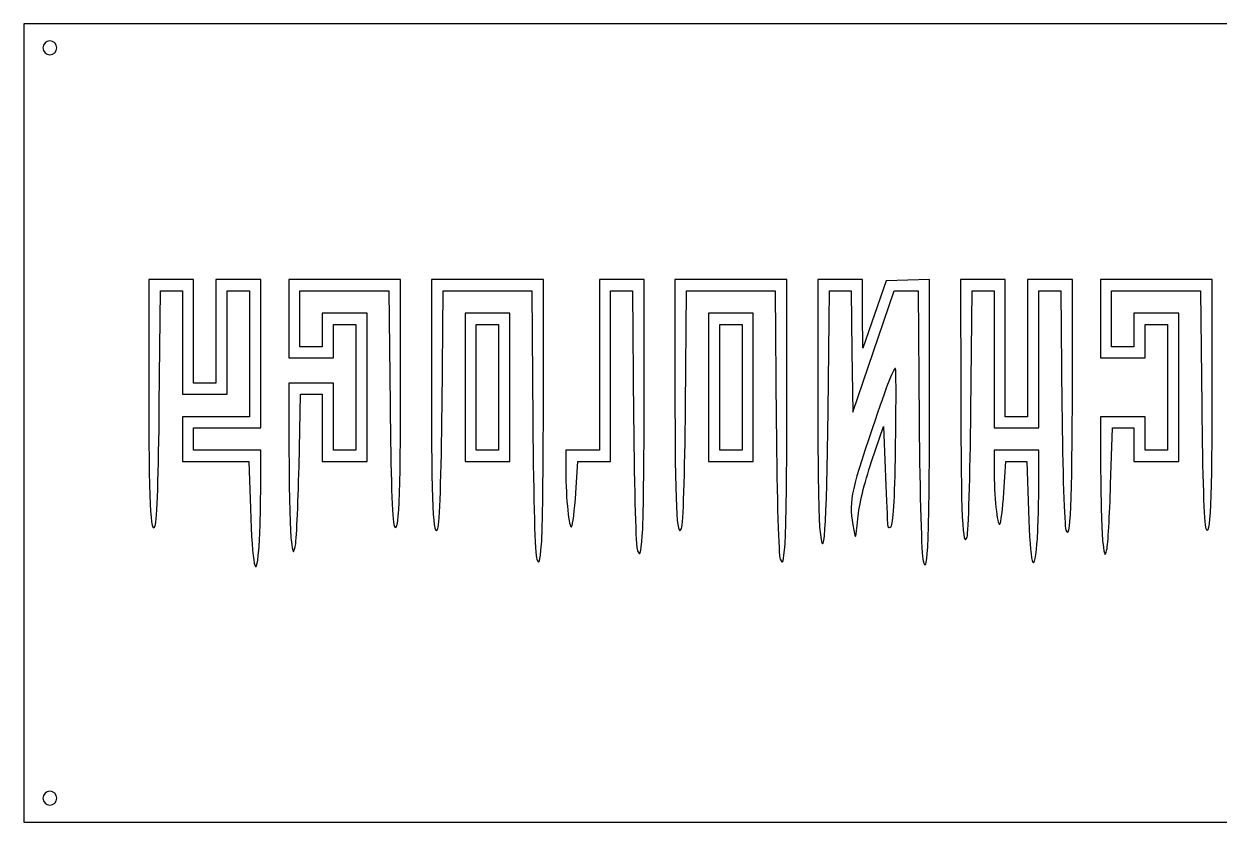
# Model space of a CAD drawing. Extents: x 0 to 431, y 0 to 399.
# Drawn here: x 0.1 to 215.1, y 147.9 to 291.5 of the extents above; entities that cross this region are included whole.
import ezdxf

# ---------------------------------------------------------------- set-up
doc = ezdxf.new("R2010")
doc.units = 0
for name, color, linetype in [('Cut1', 7, 'CONTINUOUS'), ('Cut2', 7, 'CONTINUOUS'), ('Engrave', 7, 'CONTINUOUS')]:
    doc.layers.add(name, color=color, linetype=linetype)

msp = doc.modelspace()

# ---------------------------------------------------------------- linework, layer by layer
at = {"layer": 'Cut1', "color": 1}
for points in [[(3.550156, 287.210856), (3.550156, 287.210856)], [(3.550156, 152.210209), (3.550156, 152.210209)]]:
    msp.add_lwpolyline(points, dxfattribs=at)
for points in [[(4.799872, 288.460748), (4.109627, 288.460748), (3.550156, 287.901242), (3.550156, 287.210856)], [(6.049904, 287.210856), (6.049904, 287.901242), (5.490434, 288.460748), (4.799872, 288.460748)], [(3.550156, 287.210856), (3.550156, 286.52047), (4.109627, 285.960612), (4.799872, 285.960612)], [(4.799872, 285.960612), (5.490434, 285.960612), (6.049904, 286.52047), (6.049904, 287.210856)], [(4.799872, 153.461159), (4.109627, 153.461159), (3.550156, 152.901654), (3.550156, 152.210209)], [(6.049904, 152.210209), (6.049904, 152.901654), (5.490434, 153.461159), (4.799872, 153.461159)], [(3.550156, 152.210209), (3.550156, 151.522292), (4.109627, 150.961376), (4.799872, 150.961376)], [(4.799872, 150.961376), (5.490434, 150.961376), (6.049904, 151.522292), (6.049904, 152.210209)]]:
    msp.add_open_spline(points, degree=3, dxfattribs=at)
at = {"layer": 'Cut2', "color": 1}
msp.add_lwpolyline([(0.120025, 147.909813), (430.619994, 147.909813), (430.619994, 291.510932), (0.120025, 291.510932), (0.120025, 147.909813), (0.120025, 147.909813)], dxfattribs=at)
at = {"layer": 'Engrave', "color": 1}
for points in [[(42.707024, 207.831623), (42.707024, 214.802159), (30.62791, 214.802159), (30.62791, 218.829117), (42.707024, 218.829117), (42.707024, 245.50829), (34.653104, 245.50829), (34.653104, 226.883387), (30.62791, 226.883387), (30.62791, 245.50829), (22.573995, 245.50829), (22.577522, 226.254031)], [(67.877718, 226.707704), (67.877718, 245.50829), (47.74469, 245.50829), (47.74469, 231.413759), (55.798607, 231.413759), (55.798607, 237.454373), (59.823802, 237.454373), (59.823802, 214.802159), (55.798607, 214.802159), (55.798607, 226.883387), (47.74469, 226.883387), (47.794079, 214.172804)], [(93.549004, 223.68722), (93.549004, 245.50829), (73.412802, 245.50829), (73.416329, 226.002501)], [(111.672963, 224.442165), (111.672963, 245.50829), (103.616929, 245.50829), (103.616929, 214.802159), (97.576315, 214.802159), (97.580196, 211.152673)], [(137.34566, 223.68722), (137.34566, 245.50829), (117.20981, 245.50829), (117.211927, 226.002501)], [(163.015888, 223.456151), (163.015888, 245.550976), (159.114518, 245.404573), (155.213149, 245.257112), (153.109888, 239.216498), (151.003452, 233.175531), (150.97029, 239.342087), (150.93466, 245.50829), (142.88039, 245.50829), (142.884624, 224.995673)], [(188.686468, 226.505915), (188.688585, 245.50829), (180.633963, 245.50829), (180.633963, 220.842773), (176.607357, 220.842773), (176.607357, 245.50829), (168.552735, 245.50829), (168.60424, 224.492259)], [(213.857163, 226.45582), (213.857163, 245.50829), (193.722018, 245.50829), (193.722018, 231.413759), (201.77664, 231.413759), (201.77664, 237.454373), (205.803246, 237.454373), (205.803246, 214.802159), (201.77664, 214.802159), (201.77664, 220.842773), (193.722018, 220.842773), (193.773524, 210.901142)], [(24.475467, 222.982017), (24.683606, 243.494987), (28.613549, 243.494987), (28.613549, 224.870084), (36.667468, 224.870084), (36.667468, 243.494987), (40.692663, 243.494987), (40.692663, 220.842773), (28.613549, 220.842773), (28.613549, 212.788504), (40.548024, 212.788504), (40.847885, 204.357115)], [(49.596774, 211.907617), (49.886052, 224.870084), (53.784246, 224.870084), (53.784246, 212.788504), (61.838163, 212.788504), (61.838163, 239.467676), (53.784246, 239.467676), (53.784246, 233.427415), (49.755524, 233.427415), (49.755524, 243.494987), (65.775163, 243.494987), (65.976246, 222.982017)], [(75.317802, 222.730487), (75.522413, 243.494987), (91.450682, 243.494987), (91.647885, 219.961887)], [(99.379363, 207.125715), (99.733552, 212.788504), (105.630232, 212.788504), (105.630232, 243.494987), (109.57076, 243.494987), (109.769727, 220.716831)], [(119.111282, 222.730487), (119.316246, 243.494987), (135.245574, 243.494987), (135.442071, 219.961887)], [(144.762107, 221.97519), (144.986121, 243.494987), (148.903365, 243.494987), (149.038832, 232.566284), (149.174652, 221.636876), (152.90316, 232.566284), (156.631315, 243.494987), (160.926032, 243.494987), (161.134171, 219.961887)], [(170.430924, 221.97519), (170.666579, 243.494987), (174.595465, 243.494987), (174.595465, 218.829117), (182.650088, 218.829117), (182.650088, 243.494987), (186.590615, 243.494987), (186.808279, 222.730487)], [(195.570574, 208.635956), (195.881371, 218.829117), (199.764749, 218.829117), (199.764749, 212.788504), (207.818665, 212.788504), (207.818665, 239.467676), (199.764749, 239.467676), (199.764749, 233.427415), (195.73779, 233.427415), (195.73779, 243.494987), (211.751785, 243.494987), (211.956043, 222.730487)], [(87.508743, 226.128442), (87.508743, 239.467676), (79.454121, 239.467676), (79.454121, 212.788504), (87.508743, 212.788504), (87.508743, 226.128442), (87.508743, 226.128442)], [(131.305046, 226.128442), (131.305046, 239.467676), (123.250424, 239.467676), (123.250424, 212.788504), (131.305046, 212.788504), (131.305046, 226.128442), (131.305046, 226.128442)], [(81.468129, 226.128442), (81.468129, 237.454373), (85.494735, 237.454373), (85.494735, 214.802159), (81.468129, 214.802159), (81.468129, 226.128442), (81.468129, 226.128442)], [(125.264432, 226.128442), (125.264432, 237.454373), (129.291038, 237.454373), (129.291038, 214.802159), (125.264432, 214.802159), (125.264432, 226.128442), (125.264432, 226.128442)], [(152.588129, 212.788504), (154.71044, 219.081001), (155.022296, 211.530145)], [(182.647971, 208.334684), (182.647971, 214.802159), (174.593349, 214.802159), (174.597582, 211.404556)], [(176.37911, 207.255537), (176.736827, 212.788504), (180.482974, 212.788504), (180.769782, 203.920729)], [(150.098577, 202.469048), (150.098577, 202.469048), (150.098577, 202.469048)], [(93.216688, 197.92527), (93.216688, 197.92527), (93.216688, 197.92527)], [(111.338529, 199.435512), (111.338529, 199.435512), (111.338529, 199.435512)], [(137.010874, 197.92527), (137.010874, 197.92527), (137.010874, 197.92527)], [(169.760646, 199.197387), (169.760646, 199.197387), (169.760646, 199.197387)], [(182.321299, 197.989829), (182.321299, 197.989829)], [(42.368357, 196.883165), (42.368357, 196.883165)], [(48.915913, 197.435615), (48.915913, 197.435615)], [(162.677574, 197.386226), (162.677574, 197.386226), (162.677574, 197.386226)], [(194.880188, 196.932201), (194.880188, 196.932201), (194.880188, 196.932201)]]:
    msp.add_lwpolyline(points, dxfattribs=at)
for points in [[(156.892371, 229.400104), (156.765018, 230.227015), (155.33521, 226.60434), (152.726065, 218.829117)], [(156.880729, 214.925984), (156.995029, 222.19497), (157.000674, 228.707954), (156.892371, 229.400104)], [(22.577522, 226.254031), (22.58105, 205.414742), (22.873856, 199.158229), (23.752272, 201.24632)], [(66.692385, 201.24632), (67.55669, 199.207265), (67.877718, 206.059973), (67.877718, 226.707704)], [(73.416329, 226.002501), (73.423385, 204.919442), (73.71619, 198.650581), (74.594607, 200.742906)], [(117.211927, 226.002501), (117.215807, 204.919442), (117.508965, 198.650581), (118.390204, 200.742906)], [(187.518774, 200.455745), (188.343921, 197.930915), (188.682235, 205.499409), (188.686468, 226.505915)], [(212.677827, 200.742906), (213.541074, 198.691856), (213.857163, 205.607712), (213.857163, 226.45582)], [(93.216688, 197.92527), (93.400132, 200.092031), (93.549004, 211.685367), (93.549004, 223.68722)], [(111.338529, 199.435512), (111.521268, 201.60192), (111.672963, 212.855531), (111.672963, 224.442165)], [(137.010874, 197.92527), (137.193965, 200.092031), (137.34566, 211.685367), (137.34566, 223.68722)], [(142.884624, 224.995673), (142.88674, 213.713134), (143.039846, 202.898026), (143.224349, 200.959159)], [(168.60424, 224.492259), (168.655393, 202.904023), (168.93444, 196.808376), (169.760646, 199.197387)], [(23.752272, 201.24632), (24.062717, 201.981862), (24.348467, 210.641498), (24.475467, 222.982017)], [(65.976246, 222.982017), (66.09619, 210.476398), (66.378413, 201.99174), (66.692385, 201.24632)], [(74.594607, 200.742906), (74.905052, 201.480565), (75.190802, 210.199115), (75.317802, 222.730487)], [(118.390204, 200.742906), (118.700649, 201.480565), (118.98534, 210.199115), (119.111282, 222.730487)], [(143.224349, 200.959159), (143.971885, 193.095742), (144.542327, 200.896012), (144.762107, 221.97519)], [(162.677574, 197.386226), (162.864193, 199.573095), (163.015888, 211.305073), (163.015888, 223.456151)], [(169.760646, 199.197387), (170.000182, 199.889537), (170.302865, 210.140201), (170.430924, 221.97519)], [(186.808279, 222.730487), (186.928224, 211.205942), (187.245018, 201.29324), (187.518774, 200.455745)], [(211.956043, 222.730487), (212.081632, 210.204759), (212.367029, 201.480565), (212.677827, 200.742906)], [(91.647885, 219.961887), (91.769946, 205.33819), (92.041232, 195.966648), (92.363671, 195.205706)], [(109.769727, 220.716831), (109.891788, 206.665692), (110.166602, 197.471245), (110.486924, 196.715948)], [(135.442071, 219.961887), (135.563779, 205.33819), (135.835418, 195.966648), (136.157857, 195.205706)], [(161.134171, 219.961887), (161.253763, 206.415926), (161.555035, 195.78779), (161.84149, 194.918545)], [(152.726065, 218.829117), (148.638077, 206.655815), (148.437346, 205.56044), (149.365504, 200.455745)], [(47.794079, 214.172804), (47.818774, 207.182865), (47.995163, 200.216209), (48.182135, 198.693973)], [(156.068988, 201.108737), (156.495496, 201.535245), (156.733268, 205.582312), (156.880729, 214.925984)], [(48.915913, 197.435615), (49.131107, 198.265348), (49.438024, 204.777626), (49.596774, 211.907617)], [(97.580196, 211.152673), (97.58584, 206.05574), (98.154165, 200.577806), (98.628299, 201.059348)], [(150.098577, 202.469048), (150.334938, 205.060906), (151.221821, 208.737909), (152.588129, 212.788504)], [(155.022296, 211.530145), (155.19551, 207.377598), (155.364843, 203.198945), (155.400121, 202.24327)], [(174.597582, 211.404556), (174.603579, 206.622301), (175.168024, 201.195167), (175.629457, 201.480565)], [(193.773524, 210.901142), (193.80104, 205.432734), (193.976018, 199.712442), (194.16299, 198.190912)], [(194.880188, 196.932201), (195.089032, 197.761934), (195.399477, 203.029612), (195.570574, 208.635956)], [(42.368357, 196.883165), (42.555329, 199.069681), (42.707024, 203.997281), (42.707024, 207.831623)], [(98.628299, 201.059348), (98.846668, 201.281598), (99.182865, 204.01104), (99.379363, 207.125715)], [(175.629457, 201.480565), (175.843946, 201.614267), (176.18226, 204.21177), (176.37911, 207.255537)], [(182.321299, 197.989829), (182.501921, 200.121665), (182.647971, 204.777626), (182.647971, 208.334684)], [(40.847885, 204.357115), (41.211246, 194.071173), (41.860357, 190.891587), (42.368357, 196.883165)], [(149.365504, 200.455745), (149.699938, 198.609306), (149.760968, 198.776876), (150.098577, 202.469048)], [(155.400121, 202.24327), (155.450921, 200.894601), (155.600499, 200.640601), (156.068988, 201.108737)], [(180.769782, 203.920729), (181.080579, 194.314942), (181.782607, 191.627129), (182.321299, 197.989829)], [(48.182135, 198.693973), (48.496107, 196.157501), (48.556079, 196.053079), (48.915913, 197.435615)], [(92.363671, 195.205706), (92.803938, 194.173479), (92.935524, 194.592226), (93.216688, 197.92527)], [(110.486924, 196.715948), (110.925779, 195.683367), (111.057365, 196.105995), (111.338529, 199.435512)], [(136.157857, 195.205706), (136.598124, 194.173479), (136.72971, 194.592226), (137.010874, 197.92527)], [(194.16299, 198.190912), (194.473435, 195.677723), (194.538346, 195.561659), (194.880188, 196.932201)], [(161.84149, 194.918545), (162.284579, 193.577284), (162.377007, 193.853156), (162.677574, 197.386226)]]:
    msp.add_open_spline(points, degree=3, dxfattribs=at)

doc.saveas('drawing.dxf')
